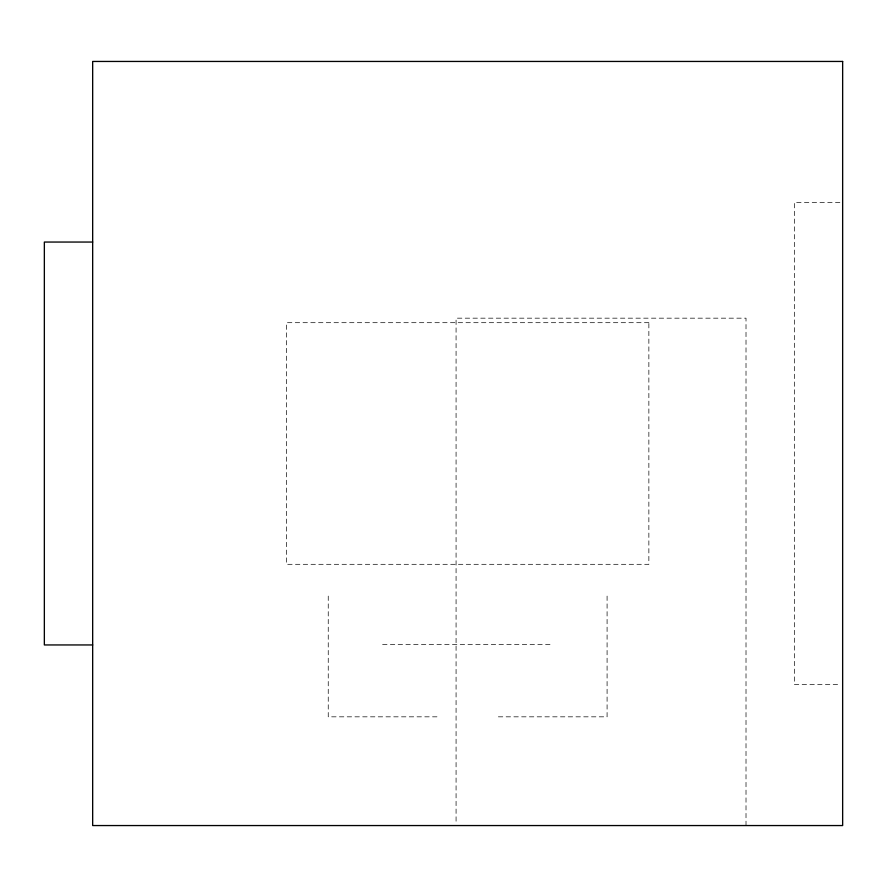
<?xml version="1.0" encoding="UTF-8"?>
<svg xmlns="http://www.w3.org/2000/svg" width="887" height="887" viewBox="0 0 887 887"><rect width="100%" height="100%" fill="white"/><g stroke="black" fill="none" stroke-linecap="round" stroke-linejoin="round"><path stroke-width="0.67" stroke-dasharray="4.43 3.33" d="M839.889 202.458L794.331 202.458L794.331 684.542L839.889 684.542M382.607 644.339L552.723 644.339M436.969 716.829L328.245 716.829L328.245 596.02M498.361 716.829L607.085 716.829L607.085 596.02M746.011 825.553L746.011 318.167L456.073 318.167L456.073 824.167M648.863 322.691L286.457 322.691L286.457 564.309L648.863 564.309L648.863 322.691"/><path stroke-width="1.33" d="M92.669 242.051L44.35 242.051L44.35 644.949L92.669 644.949M842.65 61.447L92.669 61.447L92.669 825.553L842.65 825.553L842.65 61.447"/></g></svg>
